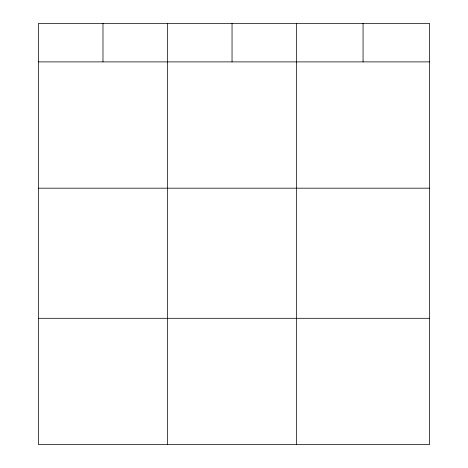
<?xml version="1.0" encoding="UTF-8"?>
<svg xmlns="http://www.w3.org/2000/svg" width="468" height="468" viewBox="0 0 468 468"><rect width="100%" height="100%" fill="white"/><g stroke="black" fill="none" stroke-linecap="round" stroke-linejoin="round"><path stroke-width="0.7" d="M429.542 188.183L429.542 23.4L38.458 23.4L38.458 444.6L429.542 444.6L429.542 188.183L38.458 188.183M38.458 61.893L429.542 61.893M38.458 318.304L429.542 318.304M363.057 23.4L363.057 61.893M296.572 23.4L296.572 444.6M232.046 23.4L232.046 61.893M167.515 23.4L167.515 444.6M102.983 23.4L102.983 61.893"/></g></svg>
